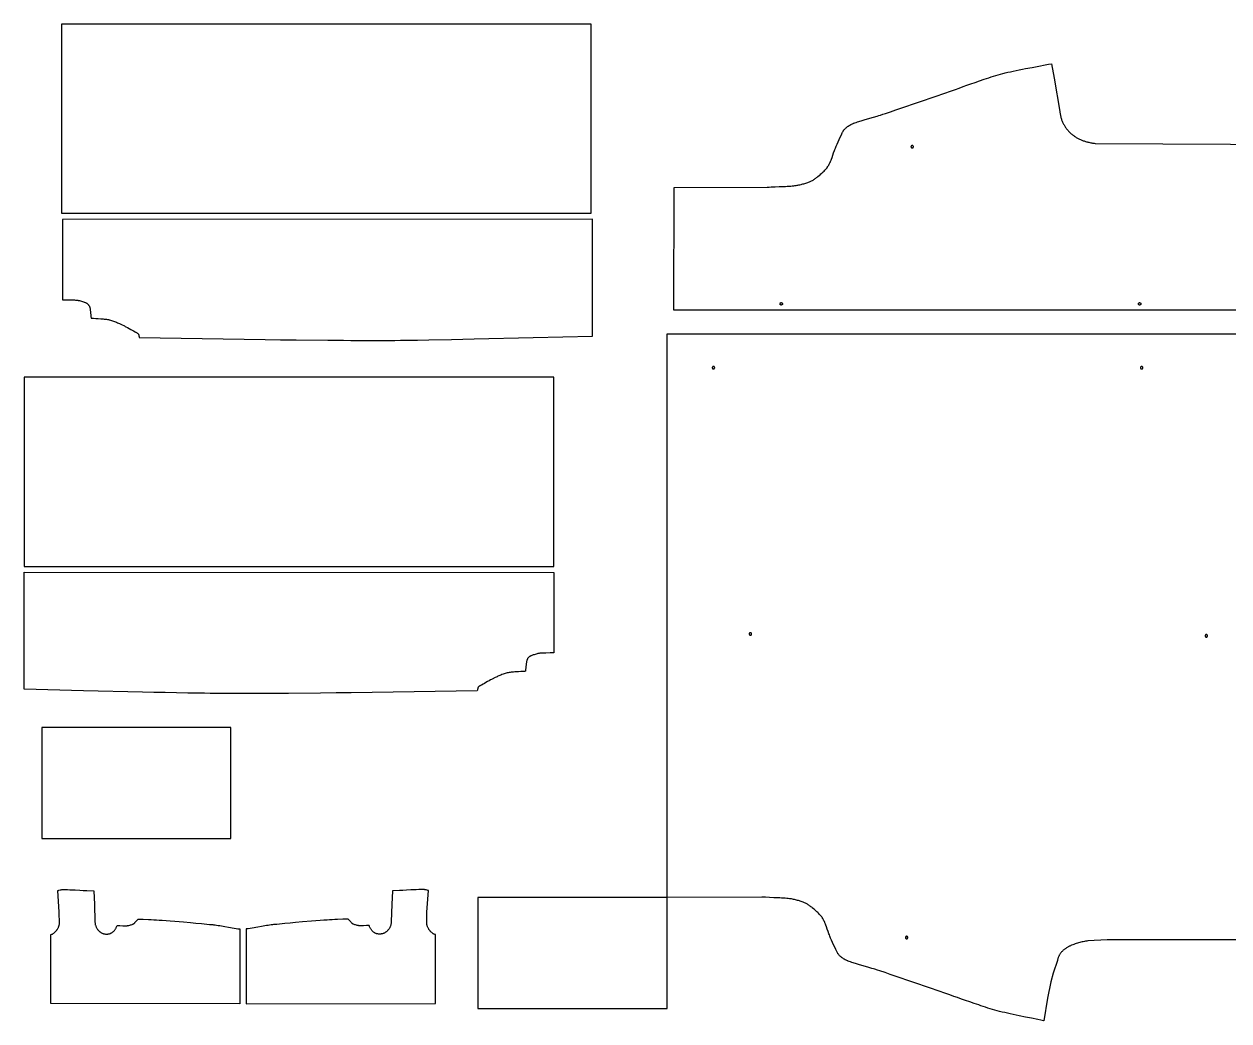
# Model space of a CAD drawing. Extents: x 149 to 7488, y 13 to 7902.
# Drawn here: x 344 to 2300, y 70 to 1687 of the extents above; entities that cross this region are included whole.
import ezdxf

# ---------------------------------------------------------------- set-up
doc = ezdxf.new("R2010")
doc.units = 0
doc.layers.add('Default Layer', color=1, linetype='CONTINUOUS')

msp = doc.modelspace()

# ---------------------------------------------------------------- linework, layer by layer
at = {"layer": 'Default Layer'}
for points in [[(1265, 1687.2), (405, 1687.2), (405, 1380.2), (1265, 1380.2), (1265, 1687.2)], [(1787.9, 1488.2), (1787.9, 1488.4), (1787.9, 1488.6), (1787.8, 1488.8), (1787.7, 1489), (1787.7, 1489.1), (1787.6, 1489.3), (1787.4, 1489.5), (1787.3, 1489.6), (1787.2, 1489.7), (1787, 1489.8), (1786.8, 1489.9), (1786.7, 1490), (1786.5, 1490.1), (1786.3, 1490.1), (1786.1, 1490.2), (1785.9, 1490.2), (1785.7, 1490.2), (1785.5, 1490.1), (1785.3, 1490.1), (1785.1, 1490), (1784.9, 1489.9), (1784.8, 1489.8), (1784.6, 1489.7), (1784.5, 1489.6), (1784.4, 1489.5), (1784.2, 1489.3), (1784.1, 1489.1), (1784.1, 1489), (1784, 1488.8), (1783.9, 1488.6), (1783.9, 1488.4), (1783.9, 1488.2), (1783.9, 1488), (1783.9, 1487.8), (1784, 1487.6), (1784.1, 1487.4), (1784.1, 1487.2), (1784.2, 1487.1), (1784.4, 1486.9), (1784.5, 1486.8), (1784.6, 1486.6), (1784.8, 1486.5), (1784.9, 1486.4), (1785.1, 1486.3), (1785.3, 1486.3), (1785.5, 1486.2), (1785.7, 1486.2), (1785.9, 1486.2), (1786.1, 1486.2), (1786.3, 1486.2), (1786.5, 1486.3), (1786.7, 1486.3), (1786.8, 1486.4), (1787, 1486.5), (1787.2, 1486.6), (1787.3, 1486.8), (1787.4, 1486.9), (1787.6, 1487.1), (1787.7, 1487.2), (1787.7, 1487.4), (1787.8, 1487.6), (1787.9, 1487.8), (1787.9, 1488), (1787.9, 1488.2)], [(1266.9, 1370.8), (406.8, 1370.4), (406.9, 1240), (409.8, 1239.9), (413.1, 1239.9), (420, 1239.8), (423.3, 1239.7), (426.3, 1239.6), (427.7, 1239.5), (428.8, 1239.4), (429.9, 1239.4), (430.7, 1239.2), (431.5, 1239.1), (432.3, 1238.9), (433.2, 1238.7), (434.1, 1238.5), (435.8, 1238.1), (437.6, 1237.5), (439.2, 1237), (440.6, 1236.5), (441.8, 1236.1), (442.6, 1235.8), (443.8, 1235.3), (444.4, 1235.1), (445, 1234.8), (445.6, 1234.5), (446.1, 1234.2), (446.7, 1233.8), (447.2, 1233.4), (447.7, 1233), (448.1, 1232.4), (448.6, 1231.9), (449.1, 1231.3), (449.5, 1230.6), (449.9, 1230), (450.3, 1229.3), (450.6, 1228.6), (450.7, 1228.2), (450.8, 1227.8), (451, 1227.4), (451.1, 1227), (451.3, 1226), (451.5, 1224.9), (451.6, 1223.9), (451.8, 1222.8), (452.1, 1220.6), (452.2, 1219.6), (452.3, 1218.4), (452.6, 1215.7), (452.8, 1212.9), (453.1, 1210.1), (455, 1209.9), (456.9, 1209.8), (460.8, 1209.6), (464.7, 1209.4), (468.6, 1209.1), (470.5, 1209), (472.4, 1208.9), (474.3, 1208.7), (476.1, 1208.5), (477.9, 1208.3), (479.7, 1208), (481.4, 1207.7), (482.2, 1207.5), (483, 1207.3), (484.6, 1206.9), (486.2, 1206.4), (487.9, 1205.9), (489.5, 1205.3), (491.2, 1204.7), (492.9, 1204), (494.5, 1203.3), (496.1, 1202.6), (497.7, 1201.9), (499.2, 1201.2), (502.2, 1199.8), (507.3, 1197.4), (508.4, 1196.8), (509.7, 1196.2), (512.2, 1194.8), (514.9, 1193.3), (517.5, 1191.9), (519.9, 1190.5), (521.9, 1189.3), (524.5, 1187.8), (525.1, 1187.4), (525.8, 1187.1), (526.5, 1186.8), (527.2, 1186.4), (527.8, 1186.1), (528.1, 1185.9), (528.5, 1185.7), (528.7, 1185.4), (529, 1185.2), (529.3, 1184.9), (529.5, 1184.7), (529.7, 1184.4), (529.9, 1184), (530.1, 1183.7), (530.2, 1183.4), (530.3, 1183), (530.4, 1182.6), (530.6, 1181.8), (530.8, 1181.1), (530.9, 1180.3), (531.1, 1179.5), (531.3, 1178.7), (735.8, 1175.3), (760.5, 1175.1), (786, 1174.8), (837.5, 1174.3), (862.5, 1174.1), (874.6, 1174), (886.2, 1173.9), (897.5, 1173.9), (908.2, 1173.8), (918.4, 1173.8), (927.9, 1173.9), (937.1, 1173.9), (946.3, 1174), (955.4, 1174.1), (964.6, 1174.2), (973.8, 1174.4), (983, 1174.5), (1001.3, 1174.9), (1038.1, 1175.6), (1056.4, 1176), (1074.8, 1176.3), (1170.5, 1178.7), (1266.9, 1181), (1266.9, 1370.8)], [(1571.2, 1233.3), (1571.2, 1233.5), (1571.3, 1233.7), (1571.3, 1233.9), (1571.4, 1234.1), (1571.5, 1234.3), (1571.6, 1234.4), (1571.7, 1234.6), (1571.8, 1234.7), (1571.9, 1234.9), (1572.1, 1235), (1572.3, 1235.1), (1572.4, 1235.2), (1572.6, 1235.2), (1572.8, 1235.3), (1573, 1235.3), (1573.2, 1235.3), (1573.4, 1235.3), (1573.6, 1235.3), (1573.8, 1235.2), (1574, 1235.2), (1574.2, 1235.1), (1574.3, 1235), (1574.5, 1234.9), (1574.6, 1234.7), (1574.8, 1234.6), (1574.9, 1234.4), (1575, 1234.3), (1575.1, 1234.1), (1575.1, 1233.9), (1575.2, 1233.7), (1575.2, 1233.5), (1575.2, 1233.3), (1575.2, 1233.1), (1575.2, 1232.9), (1575.1, 1232.7), (1575.1, 1232.5), (1575, 1232.4), (1574.9, 1232.2), (1574.8, 1232), (1574.6, 1231.9), (1574.5, 1231.8), (1574.3, 1231.7), (1574.2, 1231.6), (1574, 1231.5), (1573.8, 1231.4), (1573.6, 1231.4), (1573.4, 1231.3), (1573.2, 1231.3), (1573, 1231.3), (1572.8, 1231.4), (1572.6, 1231.4), (1572.4, 1231.5), (1572.3, 1231.6), (1572.1, 1231.7), (1571.9, 1231.8), (1571.8, 1231.9), (1571.7, 1232), (1571.6, 1232.2), (1571.5, 1232.4), (1571.4, 1232.5), (1571.3, 1232.7), (1571.3, 1232.9), (1571.2, 1233.1), (1571.2, 1233.3)], [(2153, 1233.3), (2153, 1233.5), (2153.1, 1233.7), (2153.1, 1233.9), (2153.2, 1234.1), (2153.3, 1234.3), (2153.4, 1234.4), (2153.5, 1234.6), (2153.6, 1234.7), (2153.8, 1234.9), (2153.9, 1235), (2154.1, 1235.1), (2154.3, 1235.2), (2154.4, 1235.2), (2154.6, 1235.3), (2154.8, 1235.3), (2155, 1235.3), (2155.2, 1235.3), (2155.4, 1235.3), (2155.6, 1235.2), (2155.8, 1235.2), (2156, 1235.1), (2156.2, 1235), (2156.3, 1234.9), (2156.5, 1234.7), (2156.6, 1234.6), (2156.7, 1234.4), (2156.8, 1234.3), (2156.9, 1234.1), (2156.9, 1233.9), (2157, 1233.7), (2157, 1233.5), (2157, 1233.3), (2157, 1233.1), (2157, 1232.9), (2156.9, 1232.7), (2156.9, 1232.5), (2156.8, 1232.4), (2156.7, 1232.2), (2156.6, 1232), (2156.5, 1231.9), (2156.3, 1231.8), (2156.2, 1231.7), (2156, 1231.6), (2155.8, 1231.5), (2155.6, 1231.4), (2155.4, 1231.4), (2155.2, 1231.3), (2155, 1231.3), (2154.8, 1231.3), (2154.6, 1231.4), (2154.4, 1231.4), (2154.3, 1231.5), (2154.1, 1231.6), (2153.9, 1231.7), (2153.8, 1231.8), (2153.6, 1231.9), (2153.5, 1232), (2153.4, 1232.2), (2153.3, 1232.4), (2153.2, 1232.5), (2153.1, 1232.7), (2153.1, 1232.9), (2153, 1233.1), (2153, 1233.3)], [(1465.3, 1129.6), (1465.3, 1129.8), (1465.3, 1130), (1465.2, 1130.2), (1465.1, 1130.4), (1465.1, 1130.6), (1465, 1130.7), (1464.8, 1130.9), (1464.7, 1131), (1464.6, 1131.2), (1464.4, 1131.3), (1464.3, 1131.4), (1464.1, 1131.5), (1463.9, 1131.5), (1463.7, 1131.6), (1463.5, 1131.6), (1463.3, 1131.6), (1463.1, 1131.6), (1462.9, 1131.6), (1462.7, 1131.5), (1462.5, 1131.5), (1462.3, 1131.4), (1462.2, 1131.3), (1462, 1131.2), (1461.9, 1131), (1461.8, 1130.9), (1461.6, 1130.7), (1461.5, 1130.6), (1461.5, 1130.4), (1461.4, 1130.2), (1461.3, 1130), (1461.3, 1129.8), (1461.3, 1129.6), (1461.3, 1129.4), (1461.3, 1129.2), (1461.4, 1129), (1461.5, 1128.8), (1461.5, 1128.7), (1461.6, 1128.5), (1461.8, 1128.4), (1461.9, 1128.2), (1462, 1128.1), (1462.2, 1128), (1462.3, 1127.9), (1462.5, 1127.8), (1462.7, 1127.7), (1462.9, 1127.7), (1463.1, 1127.6), (1463.3, 1127.6), (1463.5, 1127.6), (1463.7, 1127.7), (1463.9, 1127.7), (1464.1, 1127.8), (1464.3, 1127.9), (1464.4, 1128), (1464.6, 1128.1), (1464.7, 1128.2), (1464.8, 1128.4), (1465, 1128.5), (1465.1, 1128.7), (1465.1, 1128.8), (1465.2, 1129), (1465.3, 1129.2), (1465.3, 1129.4), (1465.3, 1129.6)], [(2160.3, 1129.6), (2160.3, 1129.8), (2160.3, 1130), (2160.2, 1130.2), (2160.1, 1130.4), (2160.1, 1130.6), (2160, 1130.7), (2159.8, 1130.9), (2159.7, 1131), (2159.6, 1131.2), (2159.4, 1131.3), (2159.3, 1131.4), (2159.1, 1131.5), (2158.9, 1131.5), (2158.7, 1131.6), (2158.5, 1131.6), (2158.3, 1131.6), (2158.1, 1131.6), (2157.9, 1131.6), (2157.7, 1131.5), (2157.5, 1131.5), (2157.3, 1131.4), (2157.2, 1131.3), (2157, 1131.2), (2156.9, 1131), (2156.8, 1130.9), (2156.6, 1130.7), (2156.5, 1130.6), (2156.5, 1130.4), (2156.4, 1130.2), (2156.3, 1130), (2156.3, 1129.8), (2156.3, 1129.6), (2156.3, 1129.4), (2156.3, 1129.2), (2156.4, 1129), (2156.5, 1128.8), (2156.5, 1128.7), (2156.6, 1128.5), (2156.8, 1128.4), (2156.9, 1128.2), (2157, 1128.1), (2157.2, 1128), (2157.3, 1127.9), (2157.5, 1127.8), (2157.7, 1127.7), (2157.9, 1127.7), (2158.1, 1127.6), (2158.3, 1127.6), (2158.5, 1127.6), (2158.7, 1127.7), (2158.9, 1127.7), (2159.1, 1127.8), (2159.3, 1127.9), (2159.4, 1128), (2159.6, 1128.1), (2159.7, 1128.2), (2159.8, 1128.4), (2160, 1128.5), (2160.1, 1128.7), (2160.1, 1128.8), (2160.2, 1129), (2160.3, 1129.2), (2160.3, 1129.4), (2160.3, 1129.6)], [(1204.3, 1114.2), (344.3, 1114.2), (344.3, 807.2), (1204.3, 807.2), (1204.3, 1114.2)], [(344.3, 797.7), (1204.4, 797.3), (1204.4, 666.9), (1201.4, 666.9), (1198.1, 666.8), (1191.2, 666.7), (1187.9, 666.6), (1184.9, 666.5), (1183.6, 666.5), (1182.4, 666.4), (1181.3, 666.3), (1180.5, 666.2), (1179.7, 666.1), (1178.9, 665.9), (1178, 665.7), (1177.2, 665.5), (1175.4, 665), (1173.7, 664.5), (1172, 664), (1170.6, 663.5), (1169.5, 663.1), (1168.7, 662.8), (1167.4, 662.3), (1166.8, 662), (1166.2, 661.8), (1165.7, 661.5), (1165.1, 661.1), (1164.6, 660.8), (1164.1, 660.4), (1163.6, 659.9), (1163.1, 659.4), (1162.6, 658.8), (1162.2, 658.2), (1161.7, 657.6), (1161.3, 656.9), (1161, 656.2), (1160.7, 655.5), (1160.5, 655.2), (1160.4, 654.8), (1160.3, 654.4), (1160.2, 653.9), (1159.9, 652.9), (1159.8, 651.9), (1159.6, 650.8), (1159.4, 649.7), (1159.2, 647.6), (1159, 646.5), (1158.9, 645.3), (1158.6, 642.6), (1158.4, 639.8), (1158.2, 637), (1156.3, 636.9), (1154.4, 636.7), (1150.5, 636.5), (1146.6, 636.3), (1142.7, 636.1), (1140.7, 636), (1138.8, 635.8), (1136.9, 635.7), (1135.1, 635.5), (1133.3, 635.2), (1131.6, 634.9), (1129.9, 634.6), (1129.1, 634.5), (1128.2, 634.3), (1126.6, 633.8), (1125, 633.4), (1123.4, 632.8), (1121.7, 632.2), (1120, 631.6), (1118.4, 630.9), (1116.7, 630.3), (1115.1, 629.6), (1113.5, 628.9), (1112, 628.2), (1109, 626.8), (1103.9, 624.3), (1102.8, 623.7), (1101.6, 623.1), (1099, 621.7), (1096.4, 620.3), (1093.8, 618.8), (1091.4, 617.4), (1089.3, 616.2), (1086.8, 614.7), (1086.1, 614.4), (1085.4, 614), (1084.7, 613.7), (1084.1, 613.4), (1083.4, 613), (1083.1, 612.8), (1082.8, 612.6), (1082.5, 612.4), (1082.2, 612.2), (1082, 611.9), (1081.7, 611.6), (1081.5, 611.3), (1081.3, 611), (1081.2, 610.7), (1081, 610.3), (1080.9, 609.9), (1080.8, 609.6), (1080.6, 608.8), (1080.4, 608), (1080.3, 607.2), (1080.1, 606.4), (1079.9, 605.6), (875.4, 602.2), (850.8, 602), (825.3, 601.8), (773.7, 601.2), (748.7, 601), (736.7, 600.9), (725, 600.9), (713.7, 600.8), (703, 600.8), (692.8, 600.8), (683.3, 600.8), (674.1, 600.9), (665, 600.9), (655.8, 601), (646.6, 601.2), (637.4, 601.3), (628.2, 601.5), (609.9, 601.8), (573.2, 602.6), (554.8, 602.9), (536.5, 603.3), (440.7, 605.6), (344.3, 608), (344.3, 797.7)], [(1525.3, 697.6), (1525.3, 697.8), (1525.3, 698), (1525.2, 698.2), (1525.1, 698.4), (1525.1, 698.6), (1525, 698.7), (1524.8, 698.9), (1524.7, 699), (1524.6, 699.2), (1524.4, 699.3), (1524.3, 699.4), (1524.1, 699.5), (1523.9, 699.5), (1523.7, 699.6), (1523.5, 699.6), (1523.3, 699.6), (1523.1, 699.6), (1522.9, 699.6), (1522.7, 699.5), (1522.5, 699.5), (1522.3, 699.4), (1522.2, 699.3), (1522, 699.2), (1521.9, 699), (1521.8, 698.9), (1521.6, 698.7), (1521.5, 698.6), (1521.5, 698.4), (1521.4, 698.2), (1521.3, 698), (1521.3, 697.8), (1521.3, 697.6), (1521.3, 697.4), (1521.3, 697.2), (1521.4, 697), (1521.5, 696.8), (1521.5, 696.7), (1521.6, 696.5), (1521.8, 696.4), (1521.9, 696.2), (1522, 696.1), (1522.2, 696), (1522.3, 695.9), (1522.5, 695.8), (1522.7, 695.7), (1522.9, 695.7), (1523.1, 695.6), (1523.3, 695.6), (1523.5, 695.6), (1523.7, 695.7), (1523.9, 695.7), (1524.1, 695.8), (1524.3, 695.9), (1524.4, 696), (1524.6, 696.1), (1524.7, 696.2), (1524.8, 696.4), (1525, 696.5), (1525.1, 696.7), (1525.1, 696.8), (1525.2, 697), (1525.3, 697.2), (1525.3, 697.4), (1525.3, 697.6)], [(2265.3, 694.6), (2265.3, 694.8), (2265.3, 695), (2265.2, 695.2), (2265.1, 695.4), (2265.1, 695.6), (2265, 695.7), (2264.8, 695.9), (2264.7, 696), (2264.6, 696.2), (2264.4, 696.3), (2264.3, 696.4), (2264.1, 696.5), (2263.9, 696.5), (2263.7, 696.6), (2263.5, 696.6), (2263.3, 696.6), (2263.1, 696.6), (2262.9, 696.6), (2262.7, 696.5), (2262.5, 696.5), (2262.3, 696.4), (2262.2, 696.3), (2262, 696.2), (2261.9, 696), (2261.8, 695.9), (2261.6, 695.7), (2261.5, 695.6), (2261.5, 695.4), (2261.4, 695.2), (2261.3, 695), (2261.3, 694.8), (2261.3, 694.6), (2261.3, 694.4), (2261.3, 694.2), (2261.4, 694), (2261.5, 693.8), (2261.5, 693.7), (2261.6, 693.5), (2261.8, 693.4), (2261.9, 693.2), (2262, 693.1), (2262.2, 693), (2262.3, 692.9), (2262.5, 692.8), (2262.7, 692.7), (2262.9, 692.7), (2263.1, 692.6), (2263.3, 692.6), (2263.5, 692.6), (2263.7, 692.7), (2263.9, 692.7), (2264.1, 692.8), (2264.3, 692.9), (2264.4, 693), (2264.6, 693.1), (2264.7, 693.2), (2264.8, 693.4), (2265, 693.5), (2265.1, 693.7), (2265.1, 693.8), (2265.2, 694), (2265.3, 694.2), (2265.3, 694.4), (2265.3, 694.6)], [(372.9, 545.9), (372.9, 365.9), (679.9, 365.9), (679.9, 545.9), (372.9, 545.9)], [(459.2, 230.8), (459.2, 230.8), (459.3, 229.8), (459.4, 228.8), (459.6, 227.8), (459.7, 226.9), (459.9, 225.9), (460.2, 225), (460.5, 224.2), (460.8, 223.3), (461.1, 222.5), (461.5, 221.7), (461.9, 220.9), (462.3, 220.1), (462.7, 219.4), (463.2, 218.7), (463.7, 218), (464.2, 217.4), (464.8, 216.7), (465.3, 216.2), (465.9, 215.6), (466.5, 215), (467.2, 214.5), (467.8, 214.1), (468.4, 213.6), (469.1, 213.2), (469.8, 212.8), (470.5, 212.4), (471.2, 212.1), (471.9, 211.8), (472.6, 211.5), (473.3, 211.3), (474.1, 211.1), (474.8, 210.9), (475.6, 210.8), (476.3, 210.7), (477.1, 210.6), (477.8, 210.6), (478.6, 210.6), (479.3, 210.6), (480.1, 210.7), (480.8, 210.8), (481.6, 210.9), (482.3, 211.1), (483, 211.3), (483.8, 211.5), (484.5, 211.8), (485.2, 212.1), (485.9, 212.5), (486.6, 212.9), (487.2, 213.3), (487.9, 213.8), (488.5, 214.3), (489.2, 214.8), (489.8, 215.4), (490.4, 216), (491, 216.7), (491.5, 217.4), (492, 218.2), (492.5, 218.9), (493, 219.8), (493.5, 220.6), (493.9, 221.5), (494.3, 222.5), (494.7, 223.5), (495.1, 224.5), (497.3, 224.5), (499.6, 224.4), (504.3, 224.2), (506.5, 224.2), (508.6, 224.1), (509.5, 224.1), (510.4, 224.2), (511.1, 224.2), (511.8, 224.3), (512.4, 224.4), (513, 224.5), (514.4, 224.7), (515.7, 225), (517.1, 225.4), (518.3, 225.8), (519.5, 226.2), (520.4, 226.5), (520.8, 226.7), (521.1, 226.9), (521.4, 227), (521.7, 227.2), (522.3, 227.6), (522.8, 228), (523.3, 228.5), (523.8, 229), (524.3, 229.4), (525.2, 230.4), (525.7, 230.9), (526.2, 231.4), (527.2, 232.6), (528.2, 233.8), (529.2, 235), (537.8, 234.6), (546.4, 234.3), (550.7, 234.1), (555, 233.9), (559.2, 233.7), (563.5, 233.4), (568.5, 233.1), (574.7, 232.6), (581.6, 232.1), (589, 231.5), (603.3, 230.4), (614.6, 229.4), (619, 229), (623.3, 228.6), (632.1, 227.7), (636.5, 227.2), (640.8, 226.8), (645.2, 226.4), (647.4, 226.2), (649.6, 226), (650.7, 226), (651.8, 225.9), (653, 225.7), (654.2, 225.6), (656.6, 225.2), (659.2, 224.8), (661.8, 224.4), (664.5, 223.9), (670.2, 222.9), (676, 221.8), (679.1, 221.2), (682.1, 220.7), (685.2, 220.2), (688.3, 219.8), (691.4, 219.4), (693, 219.2), (694.6, 219.1), (694.6, 97.5), (387.6, 97.9), (387.6, 209.9), (388.5, 210.1), (389.3, 210.3), (389.7, 210.4), (390.1, 210.5), (390.4, 210.7), (390.8, 210.9), (391.2, 211.1), (391.7, 211.5), (392.3, 212), (392.9, 212.5), (393.6, 213.1), (394.2, 213.7), (394.8, 214.3), (395.4, 214.9), (395.8, 215.4), (396.3, 215.9), (396.8, 216.5), (397.2, 217.1), (397.6, 217.6), (398, 218.2), (398.4, 218.8), (398.8, 219.5), (399.5, 220.8), (399.9, 221.5), (400.3, 222.3), (400.6, 223), (400.9, 223.8), (401.1, 224.6), (401.3, 225), (401.3, 225.4), (401.4, 225.9), (401.5, 226.6), (401.5, 227.5), (401.5, 228.6), (401.5, 231.1), (401.5, 234), (401.4, 240.4), (401.4, 243.5), (401.3, 246.3), (399, 281.3), (399.9, 281.5), (400.9, 281.7), (402.7, 282.2), (403.7, 282.4), (404.6, 282.6), (405.6, 282.8), (406.6, 282.9), (407.2, 282.9), (408.2, 282.9), (411, 282.9), (414.6, 282.8), (418.7, 282.6), (427.4, 282.2), (434.7, 281.9), (440.4, 281.6), (446.1, 281.3), (457.4, 280.6), (458.4, 258.7), (459.2, 230.8)], [(940.3, 230.8), (940.3, 230.8), (940.2, 229.8), (940.1, 228.8), (940, 227.8), (939.8, 226.9), (939.6, 225.9), (939.4, 225), (939.1, 224.2), (938.8, 223.3), (938.5, 222.5), (938.1, 221.7), (937.7, 220.9), (937.3, 220.1), (936.8, 219.4), (936.3, 218.7), (935.8, 218), (935.3, 217.4), (934.8, 216.7), (934.2, 216.2), (933.6, 215.6), (933, 215), (932.4, 214.5), (931.8, 214.1), (931.1, 213.6), (930.4, 213.2), (929.8, 212.8), (929.1, 212.4), (928.4, 212.1), (927.7, 211.8), (926.9, 211.5), (926.2, 211.3), (925.5, 211.1), (924.7, 210.9), (924, 210.8), (923.2, 210.7), (922.5, 210.6), (921.7, 210.6), (921, 210.6), (920.2, 210.6), (919.5, 210.7), (918.7, 210.8), (918, 210.9), (917.2, 211.1), (916.5, 211.3), (915.8, 211.5), (915.1, 211.8), (914.4, 212.1), (913.7, 212.5), (913, 212.9), (912.3, 213.3), (911.7, 213.8), (911, 214.3), (910.4, 214.8), (909.8, 215.4), (909.2, 216), (908.6, 216.7), (908.1, 217.4), (907.5, 218.2), (907, 218.9), (906.5, 219.8), (906.1, 220.6), (905.6, 221.5), (905.2, 222.5), (904.8, 223.5), (904.5, 224.5), (902.3, 224.5), (900, 224.4), (895.3, 224.2), (893, 224.2), (891, 224.1), (890, 224.1), (889.2, 224.2), (888.4, 224.2), (887.8, 224.3), (887.2, 224.4), (886.5, 224.5), (885.2, 224.7), (883.8, 225), (882.5, 225.4), (881.2, 225.8), (880.1, 226.2), (879.2, 226.5), (878.8, 226.7), (878.4, 226.9), (878.1, 227), (877.8, 227.2), (877.3, 227.6), (876.8, 228), (876.3, 228.5), (875.8, 229), (875.3, 229.4), (874.4, 230.4), (873.9, 230.9), (873.4, 231.4), (872.4, 232.6), (871.4, 233.8), (870.4, 235), (861.8, 234.6), (853.2, 234.3), (848.9, 234.1), (844.6, 233.9), (840.3, 233.7), (836, 233.4), (831, 233.1), (824.9, 232.6), (817.9, 232.1), (810.6, 231.5), (796.3, 230.4), (785, 229.4), (780.6, 229), (776.2, 228.6), (767.5, 227.7), (763.1, 227.2), (758.7, 226.8), (754.4, 226.4), (752.2, 226.2), (750, 226), (748.9, 226), (747.7, 225.9), (746.6, 225.7), (745.4, 225.6), (742.9, 225.2), (740.4, 224.8), (737.7, 224.4), (735, 223.9), (729.4, 222.9), (723.5, 221.8), (720.5, 221.2), (717.5, 220.7), (714.4, 220.2), (711.3, 219.8), (708.1, 219.4), (706.6, 219.2), (705, 219.1), (705, 97.5), (1011.9, 97.9), (1012, 209.9), (1011.1, 210.1), (1010.2, 210.3), (1009.9, 210.4), (1009.5, 210.5), (1009.1, 210.7), (1008.8, 210.9), (1008.4, 211.1), (1007.9, 211.5), (1007.3, 212), (1006.6, 212.5), (1006, 213.1), (1005.3, 213.7), (1004.7, 214.3), (1004.2, 214.9), (1003.7, 215.4), (1003.2, 215.9), (1002.8, 216.5), (1002.4, 217.1), (1001.9, 217.6), (1001.5, 218.2), (1001.1, 218.8), (1000.8, 219.5), (1000, 220.8), (999.7, 221.5), (999.3, 222.3), (999, 223), (998.7, 223.8), (998.4, 224.6), (998.3, 225), (998.2, 225.4), (998.1, 225.9), (998.1, 226.6), (998.1, 227.5), (998, 228.6), (998, 231.1), (998.1, 234), (998.2, 240.4), (998.2, 243.5), (998.2, 246.3), (1000.6, 281.3), (999.6, 281.5), (998.7, 281.7), (996.8, 282.2), (995.9, 282.4), (994.9, 282.6), (994, 282.8), (993, 282.9), (992.4, 282.9), (991.4, 282.9), (988.6, 282.9), (985, 282.8), (980.8, 282.6), (972.1, 282.2), (964.9, 281.9), (959.2, 281.6), (953.5, 281.3), (942.1, 280.6), (941.2, 258.7), (940.3, 230.8)], [(1080.9, 269.9), (1080.9, 89.9), (1387.9, 89.9), (1387.9, 269.9), (1080.9, 269.9)]]:
    msp.add_lwpolyline(points, close=True, dxfattribs=at)
for points in [[(2559.7, 1223.1), (2086.3, 1223.1), (1613, 1223.1), (1399.1, 1223.1), (1399.4, 1422), (1550.7, 1422.5), (1553.7, 1422.7), (1556.9, 1422.9), (1563.4, 1423.2), (1570.1, 1423.5), (1576.8, 1423.7), (1580, 1423.9), (1583.1, 1424.1), (1586, 1424.2), (1588.8, 1424.4), (1591.3, 1424.6), (1593.6, 1424.8), (1595.6, 1425.1), (1596.5, 1425.2), (1597.3, 1425.3), (1598.9, 1425.6), (1600.5, 1425.9), (1602.1, 1426.2), (1603.7, 1426.6), (1605.4, 1427), (1607, 1427.4), (1608.6, 1427.8), (1610.2, 1428.2), (1611.8, 1428.7), (1613.4, 1429.2), (1614.9, 1429.6), (1616.3, 1430.1), (1617.7, 1430.7), (1619.1, 1431.2), (1620.3, 1431.7), (1621.5, 1432.3), (1622.6, 1432.9), (1623.8, 1433.5), (1624.9, 1434.2), (1626.1, 1435), (1627.3, 1435.7), (1628.4, 1436.5), (1629.5, 1437.4), (1630.6, 1438.2), (1631.7, 1439), (1632.7, 1439.9), (1634.7, 1441.5), (1636.4, 1442.9), (1637.8, 1444.1), (1639.1, 1445.2), (1640.3, 1446.4), (1641.6, 1447.5), (1642.8, 1448.8), (1644, 1450), (1645.2, 1451.2), (1646.2, 1452.4), (1646.7, 1453), (1647.1, 1453.5), (1647.6, 1454.1), (1648, 1454.7), (1648.8, 1455.9), (1649.6, 1457.2), (1650.3, 1458.4), (1651, 1459.7), (1651.7, 1461), (1652.3, 1462.3), (1653, 1463.6), (1653.3, 1464.4), (1653.7, 1465.4), (1654.2, 1466.5), (1654.7, 1467.9), (1655.8, 1471), (1657.1, 1474.5), (1658.4, 1478.2), (1659.8, 1482), (1660.5, 1483.9), (1661.2, 1485.7), (1661.9, 1487.4), (1662.5, 1489), (1664, 1492.4), (1665.7, 1496.2), (1667.4, 1500.1), (1669.2, 1504), (1670.9, 1507.6), (1672.4, 1510.6), (1673, 1511.9), (1673.6, 1513), (1674, 1513.8), (1674.4, 1514.4), (1675, 1515.2), (1675.6, 1516), (1676.3, 1516.8), (1677.1, 1517.6), (1677.8, 1518.3), (1678.6, 1519), (1679.4, 1519.7), (1680.2, 1520.3), (1681.1, 1521), (1682.2, 1521.7), (1683.4, 1522.5), (1684.7, 1523.3), (1686.1, 1524.1), (1687.5, 1524.9), (1688.9, 1525.6), (1690.2, 1526.2), (1690.7, 1526.4), (1691.2, 1526.6), (1692.7, 1527.1), (1694.7, 1527.7), (1697, 1528.5), (1702.8, 1530.2), (1709.4, 1532.2), (1723.1, 1536.3), (1729.2, 1538.1), (1731.9, 1539), (1734.2, 1539.7), (1738.3, 1541), (1742.5, 1542.4), (1750.8, 1545.1), (1759.1, 1547.9), (1767.4, 1550.6), (1824.7, 1570.2), (1837.2, 1574.6), (1849.7, 1579.1), (1856, 1581.3), (1862.2, 1583.5), (1868.5, 1585.7), (1874.8, 1587.9), (1881.3, 1590.1), (1888.2, 1592.6), (1895.4, 1595.1), (1902.8, 1597.6), (1906.5, 1598.9), (1910.3, 1600.2), (1914.1, 1601.4), (1917.9, 1602.6), (1921.7, 1603.8), (1925.5, 1604.9), (1929.3, 1606), (1933, 1607), (1934.9, 1607.5), (1936.8, 1608), (1941, 1609), (1945.3, 1610), (1949.9, 1611), (1954.7, 1612), (1959.7, 1613), (1964.8, 1614), (1970, 1615), (1980.6, 1617), (1991.3, 1619), (2001.9, 1621), (2007, 1622), (2012, 1623), (2012, 1623), (2016.1, 1599.6), (2025.5, 1545.5), (2025.7, 1544), (2025.9, 1542.5), (2026.1, 1541.2), (2026.4, 1539.8), (2026.7, 1538.5), (2027, 1537.1), (2027.3, 1535.8), (2027.7, 1534.5), (2028.1, 1533.2), (2028.5, 1532), (2029, 1530.7), (2029.5, 1529.5), (2030, 1528.3), (2030.5, 1527.1), (2031.1, 1525.9), (2031.7, 1524.8), (2032.3, 1523.6), (2032.9, 1522.6), (2033.6, 1521.5), (2034.2, 1520.4), (2034.9, 1519.4), (2035.7, 1518.3), (2036.4, 1517.3), (2037.2, 1516.3), (2038, 1515.4), (2038.8, 1514.5), (2039.6, 1513.5), (2040.5, 1512.6), (2041.3, 1511.8), (2042.2, 1510.9), (2043.1, 1510.1), (2044, 1509.3), (2045, 1508.4), (2046, 1507.7), (2047, 1506.9), (2048, 1506.2), (2049, 1505.4), (2050.1, 1504.7), (2051.1, 1504.1), (2052.2, 1503.4), (2053.3, 1502.8), (2054.4, 1502.2), (2055.5, 1501.6), (2056.6, 1501), (2057.7, 1500.5), (2058.9, 1499.9), (2060, 1499.4), (2061.2, 1499), (2062.4, 1498.5), (2063.6, 1498), (2064.8, 1497.6), (2066.1, 1497.2), (2067.3, 1496.8), (2068.6, 1496.4), (2069.8, 1496.1), (2071.1, 1495.7), (2072.6, 1495.4), (2074.2, 1495), (2075.8, 1494.7), (2077.4, 1494.4), (2078.7, 1494.2), (2080, 1494), (2081.3, 1493.8), (2082.7, 1493.6), (2082.7, 1493.6), (2412.2, 1491.7)], [(2410.8, 201.1), (2102.6, 201.1), (2070.9, 199.6), (2069.2, 199.3), (2067.4, 199), (2065.5, 198.7), (2063.6, 198.3), (2061.7, 197.9), (2059.8, 197.4), (2057.9, 197), (2056, 196.4), (2054, 195.9), (2052.1, 195.3), (2050.2, 194.7), (2048.3, 194), (2046.4, 193.3), (2044.5, 192.5), (2043.6, 192.1), (2042.7, 191.7), (2041.8, 191.3), (2040.9, 190.8), (2040, 190.4), (2039.2, 189.9), (2038.3, 189.4), (2037.5, 188.9), (2036.6, 188.4), (2035.8, 187.8), (2035, 187.3), (2034.2, 186.7), (2033.4, 186.2), (2032.7, 185.6), (2031.9, 185), (2031.2, 184.3), (2030.5, 183.7), (2029.8, 183), (2029.2, 182.4), (2028.5, 181.7), (2027.9, 181), (2027.3, 180.2), (2026.7, 179.5), (2026.2, 178.7), (2025.7, 177.9), (2025.1, 177.1), (2024.7, 176.3), (2024.2, 175.4), (2023.8, 174.6), (2023.4, 173.7), (2023, 172.8), (2022.7, 171.9), (2022.4, 170.9), (2022.1, 170), (2021.8, 169), (2021.6, 168), (2014.5, 147.4), (2011.1, 132.9), (2005.5, 106.9), (1999.6, 69.8), (1999.2, 69.9), (1994.5, 70.9), (1989.6, 71.9), (1979.6, 74), (1969.6, 76), (1959.6, 78.1), (1954.6, 79.1), (1949.8, 80.1), (1945.1, 81.1), (1940.5, 82.1), (1936.1, 83.2), (1931.8, 84.2), (1927.8, 85.2), (1924, 86.2), (1920.2, 87.2), (1916.5, 88.3), (1912.7, 89.4), (1908.9, 90.6), (1905.1, 91.8), (1901.3, 93.1), (1897.5, 94.3), (1893.8, 95.6), (1886.4, 98.1), (1879.2, 100.6), (1872.3, 103), (1865.8, 105.3), (1859.5, 107.5), (1853.2, 109.6), (1847, 111.9), (1840.7, 114.1), (1828.2, 118.6), (1815.6, 123), (1758.4, 142.6), (1750.1, 145.3), (1741.8, 148.1), (1733.5, 150.8), (1729.3, 152.2), (1725.2, 153.5), (1722.9, 154.2), (1720.2, 155), (1714.1, 156.9), (1700.4, 161), (1693.8, 163), (1688, 164.7), (1685.7, 165.5), (1683.7, 166.1), (1682.2, 166.6), (1681.6, 166.8), (1681.2, 167), (1679.9, 167.6), (1678.5, 168.3), (1677.1, 169.1), (1675.7, 169.9), (1674.4, 170.7), (1673.2, 171.4), (1672.1, 172.2), (1671.2, 172.9), (1670.4, 173.5), (1669.6, 174.2), (1668.8, 174.9), (1668, 175.6), (1667.3, 176.4), (1666.6, 177.2), (1666, 178), (1665.4, 178.8), (1665, 179.4), (1664.5, 180.2), (1664, 181.3), (1663.3, 182.6), (1661.8, 185.6), (1660.2, 189.2), (1658.4, 193.1), (1656.6, 197), (1655, 200.8), (1653.5, 204.1), (1652.9, 205.8), (1652.2, 207.5), (1651.5, 209.3), (1650.8, 211.1), (1649.4, 214.9), (1648, 218.7), (1646.8, 222.2), (1645.6, 225.3), (1645.1, 226.7), (1644.7, 227.8), (1644.3, 228.8), (1643.9, 229.6), (1643.3, 230.9), (1642.7, 232.2), (1642, 233.5), (1641.3, 234.8), (1640.6, 236), (1639.8, 237.3), (1639, 238.5), (1638.6, 239.1), (1638.1, 239.6), (1637.7, 240.2), (1637.2, 240.8), (1636.1, 242), (1635, 243.2), (1633.8, 244.4), (1632.6, 245.6), (1631.3, 246.8), (1630, 248), (1628.8, 249.1), (1627.3, 250.3), (1625.6, 251.7), (1623.7, 253.3), (1622.7, 254.1), (1621.6, 255), (1620.5, 255.8), (1619.4, 256.6), (1618.2, 257.4), (1617.1, 258.2), (1615.9, 259), (1614.8, 259.7), (1613.6, 260.3), (1612.5, 260.9), (1611.3, 261.5), (1610, 262), (1608.7, 262.5), (1607.3, 263), (1605.9, 263.5), (1604.3, 264), (1602.8, 264.5), (1601.2, 265), (1599.6, 265.4), (1598, 265.8), (1596.4, 266.2), (1594.7, 266.6), (1593.1, 266.9), (1591.5, 267.3), (1589.9, 267.6), (1588.3, 267.9), (1587.5, 268), (1586.6, 268.1), (1584.6, 268.3), (1582.3, 268.6), (1579.7, 268.8), (1577, 268.9), (1574, 269.1), (1571, 269.3), (1567.8, 269.4), (1561.1, 269.7), (1554.4, 270), (1547.9, 270.3), (1544.7, 270.5), (1541.7, 270.6), (1387.9, 269.9), (1387.9, 1184.3), (1387.9, 1184.4), (1387.9, 1184.4), (3022.8, 1184.4)], [(1778.9, 205), (1778.9, 205.2), (1778.8, 205.4), (1778.8, 205.6), (1778.7, 205.8), (1778.6, 206), (1778.5, 206.1), (1778.4, 206.3), (1778.3, 206.4), (1778.1, 206.5), (1778, 206.7), (1777.8, 206.8), (1777.7, 206.8), (1777.5, 206.9), (1777.3, 207), (1777.1, 207), (1776.9, 207), (1776.7, 207), (1776.5, 207), (1776.3, 206.9), (1776.1, 206.8), (1775.9, 206.8), (1775.8, 206.7), (1775.6, 206.5), (1775.5, 206.4), (1775.3, 206.3), (1775.2, 206.1), (1775.1, 206), (1775, 205.8), (1775, 205.6), (1774.9, 205.4), (1774.9, 205.2), (1774.9, 205), (1774.9, 204.8), (1774.9, 204.6), (1775, 204.4), (1775, 204.2), (1775.1, 204.1), (1775.2, 203.9), (1775.3, 203.7), (1775.5, 203.6), (1775.6, 203.5), (1775.8, 203.3), (1775.9, 203.2), (1776.1, 203.2), (1776.3, 203.1), (1776.5, 203), (1776.7, 203), (1776.9, 203), (1777.1, 203), (1777.3, 203), (1777.5, 203.1), (1777.7, 203.2), (1777.8, 203.2), (1778, 203.3), (1778.1, 203.5), (1778.3, 203.6), (1778.4, 203.7), (1778.5, 203.9), (1778.6, 204.1), (1778.7, 204.2), (1778.8, 204.4), (1778.8, 204.6), (1778.9, 204.8), (1778.9, 205), (1776.2, 206), (1775.7, 206.6)]]:
    msp.add_lwpolyline(points, dxfattribs=at)

doc.saveas('drawing.dxf')
